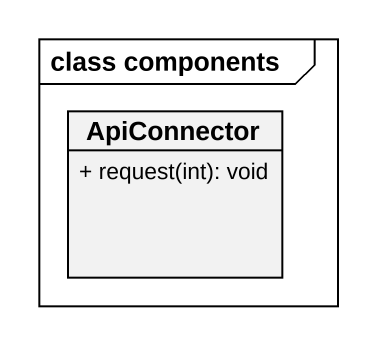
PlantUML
@startuml
mainframe class components
hide circle
hide empty members
skinparam classAttributeIconSize 0
class ApiConnector {
  + request(int): void
}
@enduml
